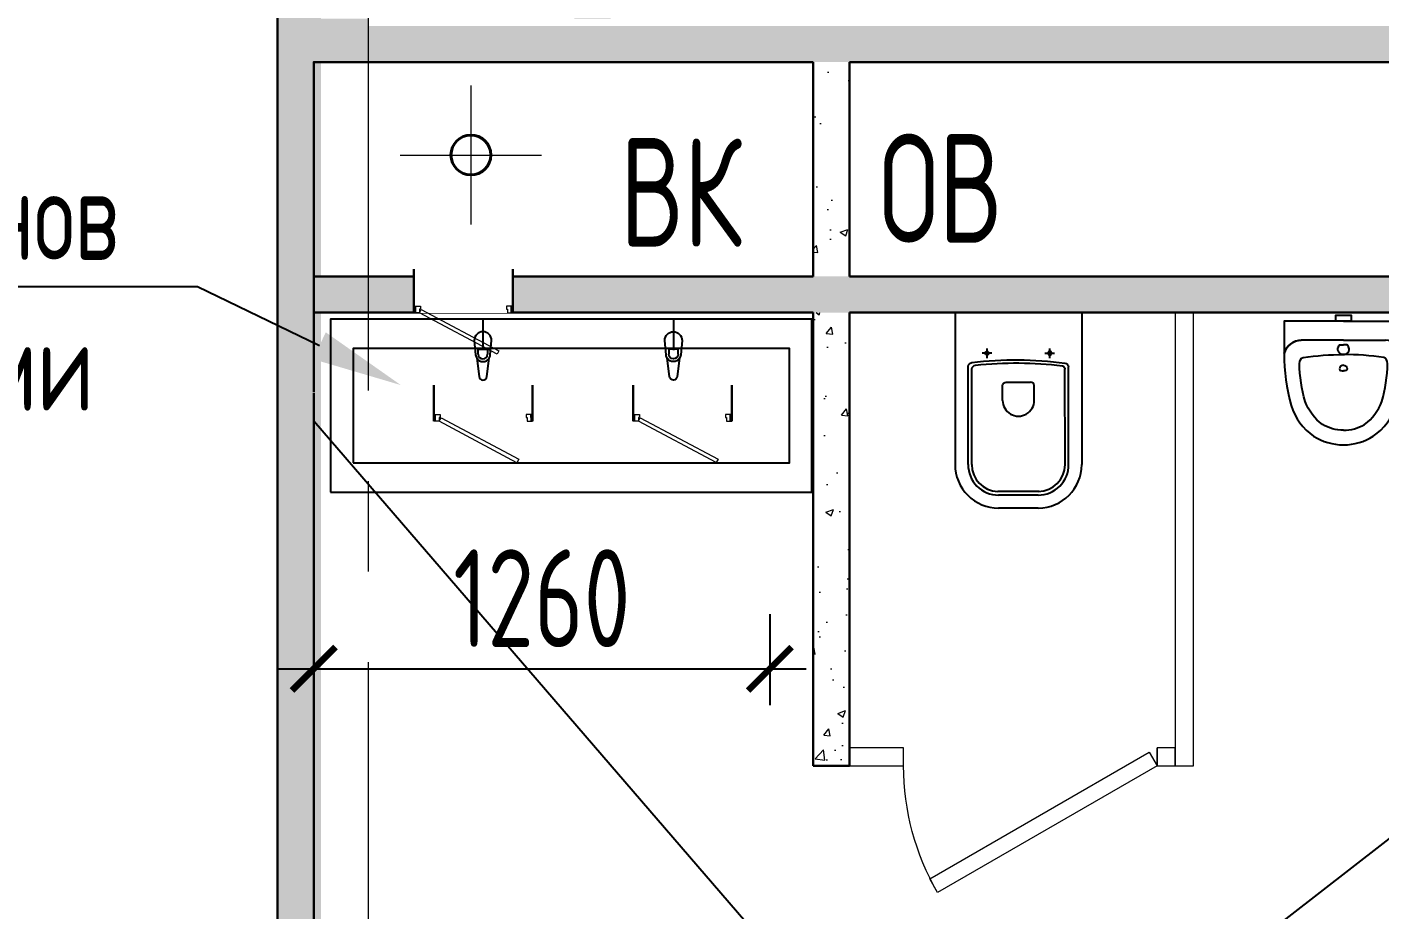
# Model space of a CAD drawing. Header units: millimetres. Extents: x -360149 to 682031, y -35655 to 209517.
# Drawn here: x -198176 to -194439, y 119678 to 122117 of the extents above; entities that cross this region are included whole.
import ezdxf
from ezdxf import colors
from ezdxf.entities.mleader import LeaderData, LeaderLine
from ezdxf.math import Vec2, Vec3

# ---------------------------------------------------------------- set-up
doc = ezdxf.new("R2010")
doc.units = ezdxf.units.MM
doc.header["$MEASUREMENT"] = 0
doc.header["$PDMODE"] = 3
doc.header["$PDSIZE"] = -4
doc.linetypes.add('CENTER', pattern=[2, 1.25, -0.25, 0.25, -0.25])
doc.layers.get('0').update_dxf_attribs({"color": 250, "lineweight": 9})
doc.layers.get('Defpoints').update_dxf_attribs({"color": 6})
for name, color, linetype, lineweight in [('_АР ТЕКСТ', 250, 'Continuous', 25), ('_ВК-К1', 14, 'Continuous', 40), ('АР_Выноски АПР', 7, 'Continuous', 5), ('АР_Двери', 175, 'Continuous', 18), ('АР_Оси', 195, 'Continuous', 9), ('АР_Отметки', 250, 'Continuous', 15), ('АР_Перегородки газоблок', 165, 'Continuous', 30), ('АР_Перегородки газоблок_Штрих', 165, 'Continuous', 5), ('АР_Перегородки сантехнические', 216, 'Continuous', 9), ('Подвал', 250, 'Continuous', 30)]:
    doc.layers.add(name, color=color, linetype=linetype, lineweight=lineweight)
for name, color, linetype in [('АР_Отверстия', 251, 'Continuous'), ('Тонкая', 7, 'Continuous'), ('ТХ_сантехника', 253, 'Continuous')]:
    doc.layers.add(name, color=color, linetype=linetype)
doc.styles.add('ICOCPEUR', font='isocpeur.ttf')
doc.styles.add('ISOCPEUR', font='isocpeur.ttf', dxfattribs={"width": 0.7})
doc.dimstyles.new('R_100', dxfattribs={"dimtxt": 270, "dimasz": 120, "dimexe": 100, "dimexo": 0, "dimgap": 60, "dimtad": 1, "dimdec": 0, "dimrnd": 5, "dimzin": 0, "dimdsep": 46, "dimtxsty": 'ISOCPEUR', "dimblk": 'ARCHTICK', "dimcen": 0, "dimdle": 100, "dimclrd": 256, "dimclre": 256, "dimclrt": 256, "dimadec": 0, "dimazin": 0, "dimtfac": 2, "dimtdec": 0, "dimtofl": 0, "dimtmove": 1, "dimatfit": 3, "dimfxl": 1, "dimtvp": 3, "dimtolj": 1, "dimtzin": 0, "dimarcsym": 0})
pattern_1 = [(49.99999999999999, (0, 0), (215.178054780226, -18.82564049477853), [22.5, -247.5]), (355, (0, 0), (-41.6254000839, 225.6576401100035), [18, -198]), (100.45144446, (17.9315043, -1.5688032), (173.5526540181336, 206.8319972905888), [19.12205759999999, -210.3426336]), (46.18420000000001, (0, 60), (320.1723992014717, -49.65578423792296), [33.75, -371.25]), (96.63563549, (26.6810235, 55.86200789999999), (280.3985837022685, 292.2355802323651), [28.6831026, -315.5141279999999]), (351.1841639899999, (0, 60), (280.3985835164319, 292.2355800809971), [27, -297.0000003]), (21, (30, 45), (179.0721156355385, -120.7856671996016), [22.5, -247.5]), (326.0000000000001, (30, 45), (72.99459957647451, 217.5450135140559), [18, -198]), (71.45144474, (44.92267620000001, 34.9345278), (252.0667130189913, 96.75934584190615), [19.122057, -210.3426336]), (37.50000000000001, (0, 0), (3.647956595187201, 99.86815614939344), [0, -195.6, 0, -201, 0, -198.75]), (7.499999999999999, (0, 0), (78.92086123264458, 118.3235135647081), [0, -114.6, 0, -191.1, 0, -75.75]), (327.5, (-66.9, 0), (160.1467308517227, -6.766461520313927), [0, -75, 0, -234, 0, -310.5]), (317.5, (-96.9, 0), (174.9558508027159, 30.03149469969532), [0, -97.5, 0, -155.4, 0, -220.5])]

# ---------------------------------------------------------------- blocks, each defined once
blk = doc.blocks.new('Писуар')
for points in [[(0, 52.94028954673558), (116.4686370022828, 52.94028954673558, 0.3288676504273428), (164.1148975943215, 89.99849222938064, 0.06699893116058607), (144.5155793420272, 233.5217105695046, 0.1722094793049764), (82.36512113403296, 318.0519670632493, 0.1432854428549363), (0, 341.9776548054069, 0.1432854428549363), (-82.36512113403296, 318.0519670632493, 0.1722094793049764), (-144.5155793420272, 233.5217105695046, 0.06699893116058607), (-164.1148975943215, 89.99849222938064)], [(-58.2343185020145, 285.8775635522325, 0.1373961816874208), (-105.8805790944025, 222.3492160912137)], [(58.2343185020145, 285.8775635522325, -0.1373961816874208), (105.8805790944025, 222.3492160912137)], [(-164.1148975943215, 89.99849222938064, 0.3288676504273428), (-116.4686370022828, 52.94028954673558, 7.999999999949305)], [(0, 92.64737713869545, 0.4199956144459171), (-15.88208686397411, 76.76529027472134, 0.1514920714975723), (-10.58805790927727, 66.17723236532765), (0, 66.17723236532765)], [(0, 92.64737713869545, -0.4199956144459171), (15.88208686397411, 76.76529027472134, -0.1514920714975723), (10.58805790927727, 66.17723236532765), (0, 66.17723236532765)]]:
    blk.add_lwpolyline(points, format="xyb")
for points in [[(0, 0), (-164.1148975943215, 0), (-164.1148975943215, 89.99849222938064)], [(0, 0), (164.1148975943215, 0), (164.1148975943215, 89.99849222938064)], [(0, 52.94028954673558), (-116.4686370022828, 52.94028954673558)]]:
    blk.add_lwpolyline(points)
blk.add_lwpolyline([(-21.17611581820529, 0), (21.17611581925303, 0), (21.17611581925303, -15.88208686409052), (-21.17611581820529, -15.88208686409052)], close=True)
for centre, radius, start, end in [((0, 187.055689733359), 114.7039606834222, 90, 120.5102374068071), ((282.2716892509488, 110.1030908932153), 404.0561545671565, 163.8711539522828, 178.9692582618215), ((2.647014477988705, 912.0894989152439), 819.4463970433259, 262.0157644325797, 269.8149201434025)]:
    blk.add_arc(centre, radius, start, end)
at = {"extrusion": (0, 0, -1)}
for centre, radius, start, end in [((0, 187.055689733359), 114.7039606834222, 90, 120.5102374068071), ((282.2716892509488, 110.1030908932153), 404.0561545671565, 163.8711539522828, 178.9692582618215), ((2.647014477988705, 912.0894989152439), 819.4463970433259, 262.0157644325797, 269.8149201434025)]:
    blk.add_arc(centre, radius, start, end, dxfattribs=at)
for points, start_tangent, end_tangent in [([(-121.7190838767565, 117.3716032092052), (-111.1746080475859, 100.5865501387743)], (0.01403744405624366, -0.999901470228126), (0.9741290849035146, -0.2259923139070027)), ([(121.7190838767565, 117.3716032092052), (111.1746080475859, 100.5865501387743)], (-0.01403744405624366, -0.999901470228126), (-0.9741290849035146, -0.2259923139070027))]:
    blk.add_spline(points, degree=3, dxfattribs=dict(start_tangent=start_tangent, end_tangent=end_tangent))
for points in [[(-10.58805790869519, 132.350723866839), (-10.58805790869519, 137.6447528214194), (-5.29402895399835, 137.6447528214194), (5.820766091346741e-10, 137.6447528214194)], [(5.820766091346741e-10, 121.7626659574453), (-5.29402895399835, 121.7626659574453), (-10.58805790869519, 127.0566949121421), (-10.58805790869519, 132.350723866839)], [(10.58805790985934, 132.350723866839), (10.58805790985934, 137.6447528214194), (5.294028955162503, 137.6447528214194), (5.820766091346741e-10, 137.6447528214194)], [(5.820766091346741e-10, 121.7626659574453), (5.294028955162503, 121.7626659574453), (10.58805790985934, 127.0566949121421), (10.58805790985934, 132.350723866839)], [(164.1148975943215, 89.99849222938064), (158.8208686397411, 68.8223764107097), (137.6447528209537, 52.94028954673558), (116.4686370022828, 52.94028954673558)]]:
    blk.add_open_spline(points, degree=3)
blk = doc.blocks.new('смеситель короткий')
for p, q in [((41.95281027909368, 21.00000000011642), (0, 25)), ((24.91040886752307, 13.60000000009313), (39.78100593853742, 13.60000000009313)), ((24.91040886752307, -13.59999999997672), (24.91040886752307, 13.60000000009313)), ((104.4000000003725, 11.10000000009313), (51.46626196149737, 17.72976797923911)), ((0, -25), (41.95281027909368, -21)), ((39.78100593853742, -13.59999999997672), (24.91040886752307, -13.59999999997672)), ((51.46626196149737, -17.72976797923911), (104.4000000003725, -11.09999999997672))]:
    blk.add_line(p, q)
for centre, major_axis, ratio, start_param, end_param in [((0, 0), (-17.67766952966472, 17.67766952966472), 0.9999999999998838, -0.7853981633975065, 2.356194490192287), ((39.78100593853742, 0), (9.616652224137074, 9.616652224137077), 0.9999999999997804, 3.926990816987351, 7.068583470577144), ((40.05289184302092, 0), (-14.90989084578103, 14.90989084578102), 0.9999999999992423, -1.357360455577257, -0.8756248293274875), ((40.05289184302092, 0), (14.90989084570516, 14.90989084570517), 1, 4.498953109162998, 6.496621178401278), ((103.0097633138648, 8.731149137020111e-11), (7.910207267981215, 7.910207267981219), 0.9999999999993545, 4.051588559454646, 6.943985728119452), ((40.05289184302092, 0), (14.90989084573811, 14.90989084573811), 0.9999999999988525, 4.017217482909098, 4.498953109156932)]:
    blk.add_ellipse(centre, major_axis=major_axis, ratio=ratio, start_param=start_param, end_param=end_param)
blk = doc.blocks.new('раковина')
at = {"layer": 'ТХ_сантехника'}
for p, q in [((968010.4086821892, -23753.9982091662), (968100.0335356699, -23753.9982091662)), ((968010.4086821892, -24153.9982091662), (968100.0335356699, -24153.9982091662)), ((968010.4086821892, -24703.9982091662), (968100.0335356699, -24703.9982091662))]:
    blk.add_line(p, q, dxfattribs=at)
for points in [[(968510.4086821892, -25143.9982091662), (968510.4086821892, -23753.9982091662), (968010.4086821892, -23753.9982091662), (968010.4086821892, -25143.9982091662)], [(968425.4086821892, -25078.9982091662), (968425.4086821892, -23818.9982091662), (968095.4086821892, -23818.9982091662), (968095.4086821892, -25078.9982091662)]]:
    blk.add_lwpolyline(points, close=True, dxfattribs=at)
at = {"layer": 'ТХ_сантехника', "ltscale": 100, "xscale": -1, "rotation": 180}
blk.add_blockref('смеситель короткий', (968072.0995176868, -24153.9982091662), dxfattribs=at)
at = {"layer": 'ТХ_сантехника'}
blk.add_blockref('смеситель короткий', (968072.0995176868, -24703.9982091662), dxfattribs=at)
blk = doc.blocks.new('_ArchTick')
at = {"color": 0, "linetype": 'ByBlock', "const_width": 0.15}
blk.add_lwpolyline([(-0.5, -0.5), (0.5, 0.5)], dxfattribs=at)
blk = doc.blocks.new('*D832')
at = {"layer": 'Defpoints', "lineweight": -2, "ltscale": 100, "transparency": 16777216}
for p, q in [((-197383.9151109828, 120494.9740248108), (-197383.9151109828, 120244.3848639634)), ((-196123.919288593, 120494.975649811), (-196123.919288593, 120244.3848639634)), ((-197483.9151109828, 120344.3848639634), (-196023.919288593, 120344.3848639634))]:
    blk.add_line(p, q, dxfattribs=at)
at = {"layer": 'Defpoints', "color": 0, "lineweight": 13, "ltscale": 100, "transparency": 16777216}
for p in [(-197383.9151109828, 120494.9740248108), (-196123.919288593, 120494.975649811), (-196123.919288593, 120344.3848639634)]:
    blk.add_point(p, dxfattribs=at)
at = {"layer": 'Defpoints', "lineweight": -2, "ltscale": 100, "transparency": 16777216, "xscale": 120, "yscale": 120, "zscale": 120, "rotation": 180}
blk.add_blockref('_ArchTick', (-197383.9151109828, 120344.3848639634), dxfattribs=at)
at = {"layer": 'Defpoints', "lineweight": -2, "ltscale": 100, "transparency": 16777216, "xscale": 120, "yscale": 120, "zscale": 120}
blk.add_blockref('_ArchTick', (-196123.919288593, 120344.3848639634), dxfattribs=at)
at = {"layer": 'Defpoints', "ltscale": 100, "transparency": 16777216, "insert": (-196753.9171997879, 120539.3848639634), "char_height": 270, "attachment_point": 5, "style": 'ISOCPEUR'}
blk.add_mtext('\\A1;1260', dxfattribs=at)
blk = doc.blocks.new('_DotSmall')
at = {"color": 0, "linetype": 'ByBlock', "const_width": 0.5}
blk.add_lwpolyline([(-0.0625, 0, 1), (0.0625, 0, 1)], format="xyb", close=True, dxfattribs=at)
blk = doc.blocks.new('*U10')
for p, q in [((0, 0), (0, 49.99999999999997)), ((700, -3.774758283725532e-15), (700, 49.99999999999996))]:
    blk.add_line(p, q)
blk.add_lwpolyline([(0, 1.4210854715202e-14), (606.2177826491072, -349.9999999999998), (628.092782649107, -312.1113885844306), (21.875, 37.88861141556917)], close=True)
blk.add_arc((0, 0), 699.9999999999998, 330.0000000000085, 7.016709298534877e-15)
blk = doc.blocks.new('унитаз поликлиники')
for p, q in [((0, 175.0000000000002), (0, -175.0000000000002)), ((0, 175), (420, 175)), ((420, 138.7140846226539), (149.5783947814593, 138.7140846226539)), ((420, 129), (156.7708916987863, 128.6947987100866)), ((125.6120020395715, 86.65309879256529), (99.54435587919897, 86.65309879256529)), ((112.3925950961525, 73.10633269583923), (112.3925950961525, 100.1998648888257)), ((242.4404502270149, 43.73651019929093), (201.8725803082448, 43.73651019929093)), ((493.9712139845033, 57.06385601698344), (493.9712139845033, -57.06385601697843)), ((503.999999999694, 55.00022672359819), (504, -54.99999999976626)), ((540, 55), (540, -55)), ((191.9062512759224, -33.70112225765479), (191.9062512759224, 33.70086718935636)), ((112.3121347758092, -72.95707587784273), (112.282285361212, -100.0505916278053)), ((242.4404502270149, -43.73676526706549), (201.8725803082448, -43.73676526706549)), ((125.5166089892259, -86.5183978031564), (99.44897864899713, -86.48967862475547)), ((420, -139), (147.8638372268865, -138.7268586217251)), ((420, -129), (155.1814843298739, -128.6950537779776)), ((0, -175), (420, -175))]:
    blk.add_line(p, q)
for centre, radius, start, end in [((420, 55), 120, 0, 90), ((420.4860874894543, 55.20134403063184), 83.51415522076329, 359.861865640253, 90.33348740461295), ((420, 55), 74, 0, 90), ((242.4404502270149, -0.0001275341201107949), 43.73663773336648, 270, 90), ((420, -55), 120, 270, 0), ((420, -55), 84, 270, 0), ((420.0000000000005, -55.00000000000023), 73.99999999999977, 270, 358.4018165566912)]:
    blk.add_arc(centre, radius, start, end)
at = {"extrusion": (0, 0, -1)}
for centre, major_axis, ratio, start_param, end_param in [((1158.06257319661, -0.0001275341201107949), (-731.0106498963555, -726.449596775183), 0.9937751111245587, 0.6598491803284507, 0.910919136193018), ((984.1422315649793, -0.0001275341201107949), (-23.40018430090171, -941.4133244262395), 0.8972800535149483, 1.42225774313891, 1.677846830341707), ((149.5158196882217, 127.3348454206425), (-5.639474792591372, -10.54905920003566), 0.8213730805515044, 1.269211342410273, 2.570669150556824), ((154.4364780247083, 119.7958318011661), (-5.610534641830925, -7.716306582968154), 0.7980925127033731, 1.232924341648666, 2.686722882739946), ((112.3925950961525, 86.7676048639405), (3.546847614444126, 3.546847614444128), 0.9999999999995854, 5.504024733397926, 11.78721004057751), ((201.9351554014825, -33.4519114207651), (4.122340877798591, -9.490584745542167), 0.9647969637839732, 0.4292600198093375, 1.943413251271767), ((147.9264123201242, -127.4729975277733), (5.417041441869642, -10.44430136326478), 0.8364427514803542, 0.5611398427268642, 1.877576555759112), ((155.244059423228, -117.4864474327478), (5.303740529548787, -10.40618587121702), 0.8429843284803838, 0.5499024529424461, 1.881899719380306)]:
    blk.add_ellipse(centre, major_axis=major_axis, ratio=ratio, start_param=start_param, end_param=end_param, dxfattribs=at)
for centre, major_axis, ratio, start_param, end_param in [((201.9351554014825, 33.45165635299054), (4.122340877798588, 9.490584745542174), 0.9647969637839732, 0.4292600198093375, 1.943413251271767), ((112.2970839152217, -86.61833975484478), (3.542937838331404, -3.550753085458856), 0.9999999999995854, 5.504024733397926, 11.78721004057751)]:
    blk.add_ellipse(centre, major_axis=major_axis, ratio=ratio, start_param=start_param, end_param=end_param)
blk = doc.blocks.new('*U1080')
at = {"color": 7}
blk.add_wipeout([(-565.0000000000091, 59.95859344216501), (444.9028247361907, 59.95859344216501), (444.90282473619055, -310.15681698225694), (-565.0000000000094, -310.15681698225694)], dxfattribs=at)
for p, q in [((-530.0000000000093, 60.00000000096298), (-565.0000000000093, 60.00000000096299)), ((-550.0000000000093, 60.00000000096308), (-550.0000000000093, -9.999999999034593)), ((-550.0000000000093, -9.999999999034593), (-550.0000000000093, 60.00000000096308)), ((-510.0000000000093, 60.00000000096298), (-530.0000000000093, 60.00000000096298)), ((-510.0000000000093, 20.00000000096298), (-510.0000000000093, 60.00000000096298)), ((-500.0000000000093, 20.00000000096298), (-510.0000000000093, 20.00000000096298)), ((-500.0000000000093, -9.999999999034692), (-500.0000000000093, 20.00000000096298)), ((379.9028247361909, -9.999999999034632), (379.9028247361909, 20.00000000096304)), ((379.9028247361909, 20.00000000096304), (389.902824736191, 20.00000000096304)), ((389.902824736191, 20.00000000096304), (389.902824736191, 60.00000000096303)), ((389.902824736191, 60.00000000096303), (409.902824736191, 60.00000000096303)), ((409.902824736191, 60.00000000096303), (444.902824736191, 60.00000000096304)), ((429.902824736191, 60.00000000096313), (429.902824736191, -9.999999999034545)), ((429.902824736191, -9.999999999034545), (429.902824736191, 60.00000000096313)), ((-565.0000000000093, -9.999999999034683), (-530.0000000000093, -9.999999999034687)), ((-530.0000000000093, -9.999999999034687), (-500.0000000000093, -9.999999999034692)), ((409.902824736191, -9.999999999034635), (379.9028247361909, -9.999999999034632)), ((444.902824736191, -9.999999999034639), (409.902824736191, -9.999999999034635))]:
    blk.add_line(p, q)
at = {"lineweight": 30}
for p, q in [((-565.0000000000093, 59.95859344216533), (-565.0000000000093, -310.1568169822568)), ((444.902824736191, 59.95859344216537), (444.902824736191, -310.1568169822567))]:
    blk.add_line(p, q, dxfattribs=at)
blk.add_lwpolyline([(388.8226024798294, 60.24635655710596), (370.0190755727128, 24.94157818571139), (-424.338437783679, 448.0209335958394), (-405.5349108765625, 483.3257119672342)], close=True)
blk = doc.blocks.new('*U1079')
at = {"color": 7}
blk.add_wipeout([(-565.0000000000091, 59.95859344216501), (444.9028247361907, 59.95859344216501), (444.90282473619055, -310.11822697189973), (-565.0000000000094, -310.11822697189973)], dxfattribs=at)
for p, q in [((-530.0000000000093, 60.00000000096298), (-565.0000000000093, 60.00000000096299)), ((-550.0000000000093, 60.00000000096308), (-550.0000000000093, -9.999999999034593)), ((-550.0000000000093, -9.999999999034593), (-550.0000000000093, 60.00000000096308)), ((-510.0000000000093, 60.00000000096298), (-530.0000000000093, 60.00000000096298)), ((-510.0000000000093, 20.00000000096298), (-510.0000000000093, 60.00000000096298)), ((-500.0000000000093, 20.00000000096298), (-510.0000000000093, 20.00000000096298)), ((-500.0000000000093, -9.999999999034692), (-500.0000000000093, 20.00000000096298)), ((379.9028247361909, -9.999999999034632), (379.9028247361909, 20.00000000096304)), ((379.9028247361909, 20.00000000096304), (389.902824736191, 20.00000000096304)), ((389.902824736191, 20.00000000096304), (389.902824736191, 60.00000000096303)), ((389.902824736191, 60.00000000096303), (409.902824736191, 60.00000000096303)), ((409.902824736191, 60.00000000096303), (444.902824736191, 60.00000000096304)), ((429.902824736191, 60.00000000096313), (429.902824736191, -9.999999999034545)), ((429.902824736191, -9.999999999034545), (429.902824736191, 60.00000000096313)), ((-565.0000000000093, -9.999999999034683), (-530.0000000000093, -9.999999999034687)), ((-530.0000000000093, -9.999999999034687), (-500.0000000000093, -9.999999999034692)), ((409.902824736191, -9.999999999034635), (379.9028247361909, -9.999999999034632)), ((444.902824736191, -9.999999999034639), (409.902824736191, -9.999999999034635))]:
    blk.add_line(p, q)
at = {"lineweight": 30}
for p, q in [((-565.0000000000093, 59.95859344216533), (-565.0000000000093, -310.1182269718997)), ((444.902824736191, 59.95859344216537), (444.902824736191, -310.1182269718997))]:
    blk.add_line(p, q, dxfattribs=at)
blk.add_lwpolyline([(388.8226024798294, 60.24635655710596), (370.0190755727128, 24.94157818571139), (-424.338437783679, 448.0209335958394), (-405.5349108765625, 483.3257119672342)], close=True)
blk = doc.blocks.new('*U990')
at = {"color": 7}
blk.add_wipeout([(-565.0000000000091, 59.95859344216501), (444.9028247361907, 59.95859344216501), (444.90282473619055, -387.7601720045584), (-565.0000000000094, -387.7601720045586)], dxfattribs=at)
for p, q in [((-530.0000000000093, 60.00000000096298), (-565.0000000000093, 60.00000000096299)), ((-550.0000000000093, 60.00000000096308), (-550.0000000000093, -9.999999999034593)), ((-550.0000000000093, -9.999999999034593), (-550.0000000000093, 60.00000000096308)), ((-510.0000000000093, 60.00000000096298), (-530.0000000000093, 60.00000000096298)), ((-510.0000000000093, 20.00000000096298), (-510.0000000000093, 60.00000000096298)), ((-500.0000000000093, 20.00000000096298), (-510.0000000000093, 20.00000000096298)), ((-500.0000000000093, -9.999999999034692), (-500.0000000000093, 20.00000000096298)), ((379.9028247361909, -9.999999999034632), (379.9028247361909, 20.00000000096304)), ((379.9028247361909, 20.00000000096304), (389.902824736191, 20.00000000096304)), ((389.902824736191, 20.00000000096304), (389.902824736191, 60.00000000096303)), ((389.902824736191, 60.00000000096303), (409.902824736191, 60.00000000096303)), ((409.902824736191, 60.00000000096303), (444.902824736191, 60.00000000096304)), ((429.902824736191, 60.00000000096313), (429.902824736191, -9.999999999034545)), ((429.902824736191, -9.999999999034545), (429.902824736191, 60.00000000096313)), ((-565.0000000000093, -9.999999999034683), (-530.0000000000093, -9.999999999034687)), ((-530.0000000000093, -9.999999999034687), (-500.0000000000093, -9.999999999034692)), ((409.902824736191, -9.999999999034635), (379.9028247361909, -9.999999999034632)), ((444.902824736191, -9.999999999034639), (409.902824736191, -9.999999999034635))]:
    blk.add_line(p, q)
at = {"lineweight": 30}
for p, q in [((-565.0000000000093, 59.95859344216533), (-565.0000000000093, -387.7601720045584)), ((444.902824736191, 59.95859344216537), (444.902824736191, -387.7601720045583))]:
    blk.add_line(p, q, dxfattribs=at)
blk.add_lwpolyline([(388.8226024798294, 60.24635655710596), (370.0190755727128, 24.94157818571139), (-424.338437783679, 448.0209335958394), (-405.5349108765625, 483.3257119672342)], close=True)
blk = doc.blocks.new('A$C6552fe61')
at = {"layer": '_ВК-К1', "color": 18, "lineweight": 9, "ltscale": 100, "true_color": 0x000000}
for p, q in [((-2.610950317689593e-14, 192.3657202435659), (-3.073391568391209e-14, -192.3657202435659)), ((-195.4363792874941, 1.037866518140547e-14), (195.4363792874941, -1.465261637743881e-15))]:
    blk.add_line(p, q, dxfattribs=at)

msp = doc.modelspace()

# ---------------------------------------------------------------- hatches: boundary and pattern name
at = {"layer": 'АР_Перегородки газоблок_Штрих', "ltscale": 100}
h = msp.add_hatch(dxfattribs=at)
h.set_pattern_fill('AR-CONC', color=256, scale=30)
h.set_pattern_definition(pattern_1)
edge = h.paths.add_edge_path()
edge.add_line((-197233.9151109831, 124528.397099864), (-197383.9151109829, 124528.397099864))
edge.add_line((-197383.9151109829, 124528.397099864), (-197383.9151109829, 124600.6824583526))
edge.add_line((-197383.9151109829, 124600.6824583526), (-197483.9151109828, 124600.6824583526))
edge.add_line((-197483.9151109828, 124600.6824583526), (-197483.9151109829, 121099.140863475))
edge.add_arc((-197538.8089604042, 121433.3276700606), 338.6652571495718, 279.3281592215841, 301.0924837210928)
edge.add_line((-197363.9151109828, 121143.316811928), (-197363.9151109829, 122020.3170660118))
edge.add_line((-197363.9151109829, 122020.3170660118), (-197363.9151109829, 122020.3174086252))
edge.add_line((-197363.9151109829, 122020.3174086252), (-197233.9151109831, 122020.3173552842))
edge.add_line((-197233.9151109831, 122020.3173552842), (-197233.9151109831, 122140.3170660118))
edge.add_line((-197233.9151109831, 122140.3170660118), (-197364.1489062715, 122140.3170660118))
edge.add_line((-197364.1489062715, 122140.3170660118), (-197364.1151109829, 122140.7057118303))
edge.add_line((-197364.1151109829, 122140.7057118303), (-197364.1151109829, 123640.7057118304))
edge.add_line((-197364.1151109829, 123640.7057118304), (-197233.9151109831, 123640.7057118304))
edge.add_line((-197233.9151109831, 123640.7057118304), (-197233.9151109831, 123750.7057118303))
edge.add_line((-197233.9151109831, 123750.7057118303), (-197383.9151109829, 123750.7057118303))
edge.add_line((-197383.9151109829, 123750.7057118303), (-197383.9151109829, 124428.397099864))
edge.add_line((-197383.9151109829, 124428.397099864), (-197233.9151109831, 124428.397099864))
edge.add_line((-197233.9151109831, 124428.397099864), (-197233.9151109831, 124528.397099864))
h.paths.add_polyline_path([(-196563.9077933564, 124600.6824583526), (-196663.9077933568, 124600.6824583526), (-196663.9076542278, 124528.397099864), (-197233.9151109831, 124528.397099864), (-197233.9151109831, 124428.397099864), (-196663.9073349132, 124428.397099864), (-196663.9055582165, 123750.7057118303), (-197233.9151109831, 123750.7057118303), (-197233.9151109831, 123640.7057118304), (-196764.1151109829, 123640.7057118304), (-196663.9052389019, 123640.7057118303), (-196663.9012464369, 122140.3177058237), (-196563.9012464373, 122140.3179719192)])
h.paths.add_polyline_path([(-196563.9151109826, 127350.6824583525), (-196663.9151109829, 127350.6824583525), (-196663.9077933568, 124600.6824583526), (-196563.9077933564, 124600.6824583526)])
h.paths.add_polyline_path([(-197383.915110983, 127350.6824583525), (-197483.9151109828, 127350.6824583525), (-197483.9151109828, 124600.6824583526), (-197383.9151109829, 124600.6824583526)])
h = msp.add_hatch(dxfattribs=at)
h.set_pattern_fill('AR-CONC', color=256, scale=30)
h.set_pattern_definition(pattern_1)
h.paths.add_polyline_path([(-190393.9237537337, 123152.3887809765), (-190513.9237090724, 123152.3871990746), (-190513.909971974, 122120.3170660118), (-197362.4473793036, 122120.3170660118), (-197362.4473793036, 122020.3137697774), (-190513.9083899917, 122020.3109104098), (-190513.9007866661, 121428.4839001444), (-197383.9150784133, 121428.4839001442), (-197383.9151435524, 121328.495369308), (-190513.8992702804, 121328.5069742351), (-190513.8991925884, 121322.6134058199), (-190513.8977952643, 121322.6134058199), (-190513.8977952643, 120884.3032050406), (-190513.8607231591, 118520.6593772406), (-190613.1786350766, 118520.6559817169), (-190613.1765908063, 118400.6559817344), (-188433.9151109827, 118400.6824583525), (-188433.917155253, 118520.6824583351), (-190393.862255816, 118520.6609590893)])
edge = h.paths.add_edge_path()
edge.add_line((-197363.9151109828, 121105.7429913883), (-197363.9151109828, 121143.3168119281))
edge.add_arc((-197538.8089604042, 121433.3276700606), 338.6652571495604, 279.3281592215792, 301.0924837210941, ccw=False)
edge.add_line((-197483.9151109829, 121099.140863475), (-197483.9151109829, 118520.6640052367))
edge.add_line((-197483.9151109829, 118520.6640052367), (-197633.8824654617, 118520.6515843898))
edge.add_line((-197633.8824654617, 118520.6515843898), (-197633.8725572111, 118400.6499500117))
edge.add_line((-197633.8725572111, 118400.6499500117), (-197264.9514221446, 118400.6498717905))
edge.add_line((-197264.9514221446, 118400.6498717905), (-197264.9617230687, 118520.6451104181))
edge.add_line((-197264.9617230687, 118520.6451104181), (-197363.9151109828, 118520.6738749546))
edge.add_line((-197363.9151109828, 118520.6738749546), (-197363.9151109828, 121105.7429913883))
h.paths.add_polyline_path([(-187933.9151109828, 123270.6824583525), (-187993.9151109828, 123270.8154791156), (-188033.9135905866, 123270.8154791155), (-188033.9151109828, 121714.3203533522), (-188033.9151109837, 118400.6824583525), (-187933.9151109823, 118400.6824583525), (-187933.9151109835, 121948.4739019158)])
h = msp.add_hatch(dxfattribs=at)
h.set_pattern_fill('AR-CONC', color=256, scale=30)
h.set_pattern_definition(pattern_1)
h.paths.add_polyline_path([(-195903.9197947496, 122020.3170660118), (-196003.9197947496, 122020.3170660118), (-196003.9197947496, 121448.4774984429), (-195903.9197947496, 121448.4774984429)])
h = msp.add_hatch(dxfattribs=at)
h.set_pattern_fill('AR-CONC', color=256, scale=30)
h.set_pattern_definition(pattern_1)
h.paths.add_polyline_path([(-195903.9209616664, 121328.512241069), (-196003.9199210385, 121328.4810429949), (-196003.9199210385, 120076.1582556841), (-196003.9197803486, 120076.1463075668), (-196003.9211039341, 121028.2132234035), (-196007.7870239425, 121028.2132183372), (-196007.7870239425, 120832.1696072548), (-196003.9199210385, 120076.1738116225), (-196003.9199210385, 121028.213223405), (-196003.9211039341, 121028.2132234035), (-196003.9197803486, 120076.1463075668), (-195903.9209616664, 120076.1463075668)])

# ---------------------------------------------------------------- linework, layer by layer
at = {"layer": '_ВК-К1', "color": 18, "lineweight": 9, "ltscale": 100, "true_color": 0x000000}
for p, q in [((-196949.8995237046, 121918.3869595788), (-196949.8995237046, 121609.1779066116)), ((-197096.9794020508, 121763.7824330952), (-196802.8196453584, 121763.7824330952)), ((-197076.9792757618, 121763.7822176816), (-196782.8195190695, 121763.7822176816))]:
    msp.add_line(p, q, dxfattribs=at)
at = {"layer": '_ВК-К1', "color": 18, "lineweight": 40, "ltscale": 100, "true_color": 0x000000}
msp.add_circle((-196949.8995237046, 121763.7824330952), 55, dxfattribs=at)
at = {"layer": 'АР_Оси', "linetype": 'CENTER', "ltscale": 1000}
msp.add_line((-197233.9151109831, 134363.1513644527), (-197233.9151109831, 78630.80280076223), dxfattribs=at)
at = {"layer": 'АР_Перегородки газоблок', "ltscale": 100}
msp.add_line((-196003.9199210385, 122020.3170660118), (-197383.9151109829, 122020.3170660118), dxfattribs=at)
for points in [[(-197483.9151109829, 118520.6639668389), (-197483.9151109828, 127350.6824583525)], [(-196003.9197947496, 122020.3168505981), (-197383.9151109829, 122020.3174086252), (-197383.9151109828, 121428.4816211333), (-196003.9197947496, 121428.4774984429)], [(-197383.9151109828, 121108.7880073821), (-197383.9151109829, 122020.3170660118)], [(-196003.9197947496, 121428.4774984429), (-196003.9197947496, 122020.3168505981)], [(-192183.9276224286, 122020.3170660118), (-195903.9197947496, 122020.315474541)], [(-195903.9197947496, 122020.315474541), (-195903.9197947496, 121428.4774984429)], [(-195903.9197947496, 121428.4774984429), (-192912.4936630953, 121428.4872440414)], [(-196003.9215213734, 121328.4810429926), (-197383.9151109828, 121328.4790899143)], [(-196003.9197803486, 120076.1463075668), (-196003.9215213734, 121328.4810429926)], [(-196003.9199210385, 121328.512241069), (-196003.9199210385, 120076.1582556841)], [(-192183.9276224286, 121328.512241069), (-195903.9209616664, 121328.512241069)], [(-195903.9209616664, 121328.477498438), (-195903.9209616664, 120076.1463075668)], [(-197383.9151109828, 121105.7429913883), (-197383.9151109828, 118520.6738749546)], [(-195903.9197803486, 120076.1463075668), (-196003.9197803486, 120076.1463075668)]]:
    msp.add_lwpolyline(points, dxfattribs=at)
at = {"layer": 'АР_Перегородки сантехнические', "lineweight": 0}
for points in [[(-194953.9395008719, 121328.4741801213), (-195003.9395008673, 121328.4734965248), (-195003.9202779002, 120076.1258905516), (-194953.9202779048, 120076.126574148)], [(-195903.9201221468, 120126.1140459802), (-195903.9194385504, 120076.1140459849), (-195754.3941505262, 120076.1268109891), (-195754.3948341227, 120126.1268109844)], [(-195054.3948341226, 120126.1243064051), (-195054.3941505263, 120076.1243064097), (-195003.920278053, 120076.1370714139), (-195003.9209616495, 120126.1370714093)]]:
    msp.add_lwpolyline(points, close=True, dxfattribs=at)
at = {"layer": 'Тонкая', "ltscale": 500}
msp.add_lwpolyline([(-194433.9151109829, 118520.6504752793), (-195596.7194167038, 118956.1077951363), (-194153.9190817475, 120076.1375117068)], dxfattribs=at)

# ---------------------------------------------------------------- block references
at = {"layer": 'АР_Двери', "lineweight": 30, "xscale": -1}
msp.add_blockref('*U10', (-195054.3944923244, 120076.1260669514), dxfattribs=at)
at = {"layer": 'Подвал', "lineweight": 13, "ltscale": 500}
msp.add_blockref('A$C6552fe61', (-196949.8995237046, 121763.7824330952), dxfattribs=at)
at = {"layer": 'ТХ_сантехника', "rotation": 270.0015666875582}
msp.add_blockref('унитаз поликлиники', (-195437.4438580491, 121328.5016887818), dxfattribs=at)
at = {"layer": 'ТХ_сантехника', "ltscale": 100, "rotation": 180.0015666875582}
msp.add_blockref('Писуар', (-194539.4315143857, 121305.1833598266), dxfattribs=at)
at = {"layer": 'ТХ_сантехника', "xscale": 0.9566550043806278, "yscale": 0.9566550043806278, "zscale": 0.9566550043806278, "rotation": 270}
msp.add_blockref('раковина', (-173283.405763095, 1047362.498867798), dxfattribs=at)

# ---------------------------------------------------------------- texts
at = {"layer": 'АР_Отверстия', "color": 1, "ltscale": 100, "insert": (-196369.7245818623, 121660.6256408786), "char_height": 300, "attachment_point": 5, "line_spacing_factor": 0.7, "style": 'ICOCPEUR'}
msp.add_mtext('\\A1;{\\W0.7;ВК}', dxfattribs=at)
at = {"layer": 'АР_Отверстия', "ltscale": 100, "insert": (-195652.1336445664, 121671.7451214461), "char_height": 300, "attachment_point": 5, "line_spacing_factor": 0.7, "style": 'ICOCPEUR'}
msp.add_mtext('\\A1;{\\W0.7;ОВ}', dxfattribs=at)

# ---------------------------------------------------------------- dimensions: what is measured, and where the dimension line sits
at = {"layer": 'Defpoints', "ltscale": 100}
dim = msp.add_linear_dim(base=(-196123.919288593, 120344.3848639634), p1=(-197383.9151109828, 120494.9740248108), p2=(-196123.919288593, 120494.975649811), dimstyle='R_100', override={"dimpost": '\\X', "dimfxl": 2.5, "dimarcsym": 1}, dxfattribs=at)
dim.commit()
dim.dimension.update_dxf_attribs({"geometry": '*D832', "text_midpoint": (-196753.9171997879, 120539.3848639634)})

# ---------------------------------------------------------------- leaders
at = {"layer": '_АР ТЕКСТ'}
ml = msp.add_multileader_mtext('Standard', dxfattribs=at)
ml.set_content('{\\W0.8;-2,550}', color=256, style='ISOCPEUR')
ml.set_leader_properties(color=256, linetype='Continuous', lineweight=-1)
ml.set_arrow_properties(name='DOTSMALL')
ml.build(insert=Vec2(0, 0))
ml.multileader.update_dxf_attribs({"has_text_frame": 1, "text_left_attachment_type": 4, "text_right_attachment_type": 4, "dogleg_length": 100, "arrow_head_size": 180})
ctx = ml.context
ctx.base_point, ctx.char_height, ctx.arrow_head_size, ctx.landing_gap_size, ctx.plane_origin = Vec3(-302775.822290387, 123943.2638625839, -1.961751612303354), 250, 180, 50, Vec3(-302295.4889269536, 121699.245469789, -1.961751612303354)
ctx.left_attachment, ctx.right_attachment = 4, 4
notes = []
notes.append((ctx, [(0, (0, 0, 0), (0, 0), (1, 0), 1, [])]))
ctx.mtext.insert, ctx.mtext.width, ctx.mtext.defined_height, ctx.mtext.line_spacing_style, ctx.mtext.flow_direction = Vec3(-302725.822290387, 124276.5971959173, -1.961751612303354), 801.0864057841361, 330.709552927064, 2, 5
ml = msp.add_multileader_mtext('Standard', dxfattribs=at)
ml.set_content('{\\W0.8;-2,550}', color=256, style='ISOCPEUR')
ml.set_leader_properties(color=256, linetype='Continuous', lineweight=-1)
ml.set_arrow_properties(name='DOTSMALL')
ml.build(insert=Vec2(0, 0))
ml.multileader.update_dxf_attribs({"has_text_frame": 1, "text_left_attachment_type": 4, "text_right_attachment_type": 4, "dogleg_length": 100, "arrow_head_size": 180})
ctx = ml.context
ctx.base_point, ctx.char_height, ctx.arrow_head_size, ctx.landing_gap_size, ctx.plane_origin = Vec3(-314736.0148765142, 120073.2763382189, -1.961751612303354), 250, 180, 50, Vec3(-314255.6815130808, 117829.2579454239, -1.961751612303354)
ctx.left_attachment, ctx.right_attachment = 4, 4
notes.append((ctx, [(0, (0, 0, 0), (0, 0), (1, 0), 1, [])]))
ctx.mtext.insert, ctx.mtext.width, ctx.mtext.defined_height, ctx.mtext.line_spacing_style, ctx.mtext.flow_direction = Vec3(-314686.0148765142, 120406.6096715522, -1.961751612303354), 801.0864057841361, 330.709552927064, 2, 5
at = {"layer": 'АР_Выноски АПР'}
ml = msp.add_multileader_mtext('Standard', dxfattribs=at)
ml.set_content('зашивка сифонов \\Pпод раковинами', color=256, style='ISOCPEUR')
ml.set_leader_properties()
ml.build(insert=Vec2(0, 0))
ml.multileader.update_dxf_attribs({"text_left_attachment_type": 6, "text_right_attachment_type": 6, "dogleg_length": 100, "arrow_head_size": 250})
ctx = ml.context
ctx.base_point, ctx.char_height, ctx.arrow_head_size, ctx.landing_gap_size, ctx.plane_origin = Vec3(-199841.3612513161, 121399.1920333068), 250, 250, 25, Vec3(-190442.2835074957, 131529.8870629272)
ctx.left_attachment, ctx.right_attachment = 6, 6
notes.append((ctx, [(1, (1, 1, 0), (-197704.6780564236, 121399.1920333068), (-1, 0), 222.9331948925974, [(2, [(-197143.4229911518, 121128.21173009)], 0, [])])]))
ctx.mtext.insert, ctx.mtext.width, ctx.mtext.defined_height, ctx.mtext.flow_direction = Vec3(-199816.3612513161, 121724.1920333068), 4200.765449900452, 12.16974444179544, 5
at = {"layer": 'АР_Отметки'}
ml = msp.add_multileader_mtext('Standard', dxfattribs=at)
ml.set_content('%%P0,000', color=256, style='ISOCPEUR')
ml.set_leader_properties(color=256, linetype='Continuous', lineweight=-1)
ml.set_arrow_properties(name='DOTSMALL')
ml.build(insert=Vec2(0, 0))
ml.multileader.update_dxf_attribs({"has_text_frame": 1, "text_left_attachment_type": 4, "text_right_attachment_type": 4, "dogleg_length": 100, "arrow_head_size": 180})
ctx = ml.context
ctx.base_point, ctx.char_height, ctx.arrow_head_size, ctx.landing_gap_size, ctx.plane_origin = Vec3(-195860.622478677, 128720.7430100038, -0.1595442850443263), 250, 180, 50, Vec3(-198931.7041943423, 127131.194468972, -0.1595442850443263)
ctx.left_attachment, ctx.right_attachment = 4, 4
notes.append((ctx, [(0, (0, 0, 0), (0, 0), (1, 0), 1, [])]))
ctx.mtext.insert, ctx.mtext.width, ctx.mtext.line_spacing_style, ctx.mtext.flow_direction = Vec3(-195810.622478677, 129054.0763433372, -0.1595442850443263), 852.6970314602484, 2, 5
ml = msp.add_multileader_mtext('Standard', dxfattribs=at)
ml.set_content('{\\W0.8;-2,250}', color=256, style='ISOCPEUR')
ml.set_leader_properties(color=256, linetype='Continuous', lineweight=-1)
ml.set_arrow_properties(name='DOTSMALL')
ml.build(insert=Vec2(0, 0))
ml.multileader.update_dxf_attribs({"has_text_frame": 1, "text_left_attachment_type": 4, "text_right_attachment_type": 4, "dogleg_length": 100, "arrow_head_size": 180})
ctx = ml.context
ctx.base_point, ctx.char_height, ctx.arrow_head_size, ctx.landing_gap_size, ctx.plane_origin = Vec3(-297233.6192957293, 128352.8588700729), 250, 180, 50, Vec3(-296855.5361043215, 126878.8351738673)
ctx.left_attachment, ctx.right_attachment = 4, 4
notes.append((ctx, [(0, (0, 0, 0), (0, 0), (1, 0), 1, [])]))
ctx.mtext.insert, ctx.mtext.width, ctx.mtext.defined_height, ctx.mtext.line_spacing_style, ctx.mtext.flow_direction = Vec3(-297183.6192957293, 128686.1922034062), 769.9889591111103, 343.8884462512117, 2, 5
ml = msp.add_multileader_mtext('Standard', dxfattribs=at)
ml.set_content('0,000', color=256, style='ISOCPEUR')
ml.set_leader_properties(color=256, linetype='Continuous', lineweight=-1)
ml.set_arrow_properties(name='DOTSMALL')
ml.build(insert=Vec2(0, 0))
ml.multileader.update_dxf_attribs({"has_text_frame": 1, "text_left_attachment_type": 4, "text_right_attachment_type": 4, "dogleg_length": 100, "arrow_head_size": 180})
ctx = ml.context
ctx.base_point, ctx.char_height, ctx.arrow_head_size, ctx.landing_gap_size, ctx.plane_origin = Vec3(-202684.2395502269, 121780.8524941115, -0.1595442850443263), 250, 180, 50, Vec3(-205755.3212658922, 120191.3039530797, -0.1595442850443263)
ctx.left_attachment, ctx.right_attachment = 4, 4
notes.append((ctx, [(0, (0, 0, 0), (0, 0), (1, 0), 1, [])]))
ctx.mtext.insert, ctx.mtext.width, ctx.mtext.line_spacing_style, ctx.mtext.flow_direction = Vec3(-202634.2395502269, 122114.1858274449, -0.1595442850443263), 852.6970314602484, 2, 5
ml = msp.add_multileader_mtext('Standard', dxfattribs=at)
ml.set_content('{\\W0.8;-2,250}', color=256, style='ISOCPEUR')
ml.set_leader_properties(color=256, linetype='Continuous', lineweight=-1)
ml.set_arrow_properties(name='DOTSMALL')
ml.build(insert=Vec2(0, 0))
ml.multileader.update_dxf_attribs({"has_text_frame": 1, "text_left_attachment_type": 4, "text_right_attachment_type": 4, "dogleg_length": 100, "arrow_head_size": 180})
ctx = ml.context
ctx.base_point, ctx.char_height, ctx.arrow_head_size, ctx.landing_gap_size, ctx.plane_origin = Vec3(-298305.7964583198, 120267.0421383413, 1.149675994230903e-08), 250, 180, 50, Vec3(-302964.3053933498, 116414.7346247101, 1.149675994230903e-08)
ctx.left_attachment, ctx.right_attachment = 4, 4
notes.append((ctx, [(0, (0, 0, 0), (0, 0), (1, 0), 1, [])]))
ctx.mtext.insert, ctx.mtext.width, ctx.mtext.defined_height, ctx.mtext.line_spacing_style, ctx.mtext.flow_direction = Vec3(-298255.7964583198, 120600.3754716746, 1.149675994230903e-08), 769.9889591111103, 343.8884462512117, 2, 5
for ctx, leaders in notes:
    for number, flags, end, landing, length, lines in leaders:
        leader = LeaderData()
        leader.index, (leader.has_last_leader_line, leader.has_dogleg_vector, leader.attachment_direction) = number, flags
        leader.last_leader_point, leader.dogleg_vector, leader.dogleg_length = Vec3(end), Vec3(landing), length
        for number, points, colour, breaks in lines:
            line = LeaderLine()
            line.index, line.vertices, line.color, line.breaks = number, Vec3.list(points), colors.encode_raw_color(colour), breaks
            leader.lines.append(line)
        ctx.leaders.append(leader)

# ---------------------------------------------------------------- next in the draw order: block references
at = {"layer": 'АР_Двери', "xscale": 0.2701273999331003, "yscale": 0.2701273999331003, "zscale": 0.2701273999331003, "rotation": 180.0022807060942}
for name, p in [('*U990', (-196986.8760018471, 121343.7409794086)), ('*U1080', (-196932.4103633446, 121044.4242768663)), ('*U1079', (-196381.880246808, 121044.4354225858))]:
    msp.add_blockref(name, p, dxfattribs=at)

# ---------------------------------------------------------------- next in the draw order: linework, layer by layer
at = {"layer": 'Тонкая', "ltscale": 500}
msp.add_lwpolyline([(-197383.9151109828, 118520.6738749546), (-195596.7194167038, 118956.1077951363), (-197383.918934027, 121028.211441142)], dxfattribs=at)

doc.saveas('drawing.dxf')
